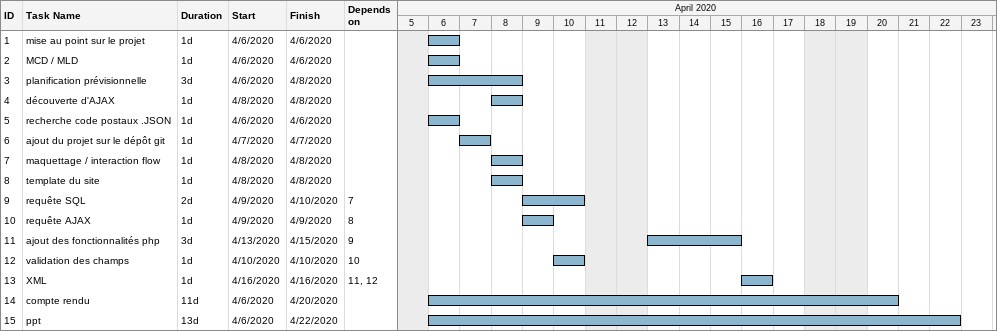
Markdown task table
| ID | Task | Duration | Start | Finish | Predecessors |
|---|---|---|---|---|---|
| 1 | mise au point sur le projet | 1d | 2020-04-06 | 2020-04-06 |  |
| 2 | MCD / MLD | 1d | 2020-04-06 | 2020-04-06 |  |
| 3 | planification prévisionnelle | 3d | 2020-04-06 | 2020-04-08 |  |
| 4 | découverte d'AJAX | 1d | 2020-04-08 | 2020-04-08 |  |
| 5 | recherche code postaux .JSON | 1d | 2020-04-06 | 2020-04-06 |  |
| 6 | ajout du projet sur le dépôt git | 1d | 2020-04-07 | 2020-04-07 |  |
| 7 | maquettage / interaction flow | 1d | 2020-04-08 | 2020-04-08 |  |
| 8 | template du site | 1d | 2020-04-08 | 2020-04-08 |  |
| 9 | requête SQL | 2d | 2020-04-09 | 2020-04-10 | 7 |
| 10 | requête AJAX | 1d | 2020-04-09 | 2020-04-09 | 8 |
| 11 | ajout des fonctionnalités php | 3d | 2020-04-13 | 2020-04-15 | 9 |
| 12 | validation des champs | 1d | 2020-04-10 | 2020-04-10 | 10 |
| 13 | XML | 1d | 2020-04-16 | 2020-04-16 | 11, 12 |
| 14 | compte rendu | 11d | 2020-04-06 | 2020-04-20 |  |
| 15 | ppt | 13d | 2020-04-06 | 2020-04-22 |  |
